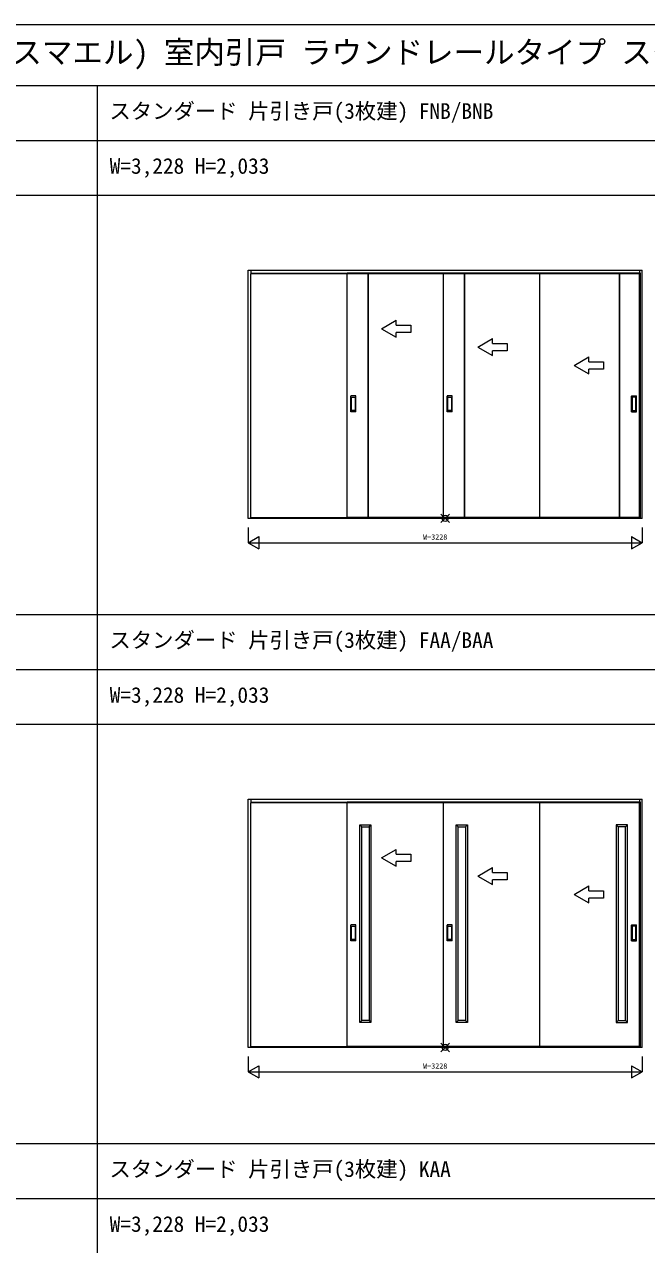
# Model space of a CAD drawing. Units: millimetres, scale not verified. Extents: x -14341 to 14341, y -10000 to 10000.
# Drawn here: x -9240 to -4139, y 1 to 10000 of the extents above; entities that cross this region are included whole.
import ezdxf
from ezdxf.enums import TextEntityAlignment as Align

# ---------------------------------------------------------------- set-up
doc = ezdxf.new("R2010")
doc.units = ezdxf.units.MM
doc.header["$LTSCALE"] = 50
doc.layers.add('0-0_0', color=7, linetype='Continuous')
for name, color, linetype, lineweight in [('0-1_YKK_F1', 7, 'Continuous', 18), ('0-2_YKK_IN', 1, 'Continuous', 18), ('0-3_YKK_A1', 4, 'Continuous', 18), ('0-4_YKK_N1', 2, 'Continuous', 18)]:
    doc.layers.add(name, color=color, linetype=linetype, lineweight=lineweight)
doc.styles.add('ＭＳ ゴシック', font='')
doc.styles.get('ＭＳ ゴシック').set_extended_font_data('MS Gothic')

msp = doc.modelspace()

# ---------------------------------------------------------------- linework, layer by layer
at = {"layer": '0-1_YKK_F1'}
for p, q in [((-14340.51, 10000), (14340.51, 10000)), ((-14340.51, 9500), (14159.49, 9500)), ((-8640.51, -10000), (-8640.51, 9500)), ((-14340.51, 9050), (14159.49, 9050)), ((-14340.51, 8600), (14159.49, 8600)), ((-14340.51, 5165), (14159.49, 5165)), ((-14340.51, 4715), (14159.49, 4715)), ((-14340.51, 4265), (14159.49, 4265)), ((-14340.51, 830), (14159.49, 830)), ((-14340.51, 380), (14159.49, 380))]:
    msp.add_line(p, q, dxfattribs=at)
at = {"layer": '0-2_YKK_IN'}
for p, q in [((-5825.86, 5917.14), (-5755.15, 5987.86)), ((-5825.86, 5987.86), (-5755.15, 5917.14)), ((-5825.86, 1582.14), (-5755.15, 1652.86)), ((-5825.86, 1652.86), (-5755.15, 1582.14))]:
    msp.add_line(p, q, dxfattribs=at)
for centre in [(-5790.51, 5952.5), (-5790.51, 1617.5)]:
    msp.add_circle(centre, 25, dxfattribs=at)
at = {"layer": '0-3_YKK_A1'}
for p, q in [((-7404.51, 7985.5), (-4176.51, 7985.5)), ((-7404.51, 5952.5), (-7404.51, 7985.5)), ((-7384.51, 7985.5), (-7384.51, 7955.5)), ((-7384.51, 7961.5), (-4196.51, 7961.5)), ((-7384.51, 7958.5), (-4196.51, 7958.5)), ((-7384.51, 5956.5), (-7384.51, 7955.5)), ((-6593.01, 7964.5), (-5803.01, 7964.5)), ((-6593.01, 5960.5), (-6593.01, 7964.5)), ((-6425.01, 7964.5), (-6425.01, 5960.5)), ((-6421.01, 7964.5), (-6421.01, 5960.5)), ((-5803.01, 7964.5), (-5013.01, 7964.5)), ((-5803.01, 5960.5), (-5803.01, 7964.5)), ((-5635.01, 7964.5), (-5635.01, 5960.5)), ((-5631.01, 7964.5), (-5631.01, 5960.5)), ((-5013.01, 5960.5), (-5013.01, 7964.5)), ((-4365.01, 7964.5), (-4365.01, 5960.5)), ((-4361.01, 7964.5), (-4361.01, 5960.5)), ((-4196.51, 7985.5), (-4196.51, 7955.5)), ((-4196.51, 5956.5), (-4196.51, 7955.5)), ((-4176.51, 5952.5), (-4176.51, 7985.5)), ((-6313.01, 7506), (-6193.01, 7575.28)), ((-6313.01, 7506), (-6193.01, 7436.72)), ((-6193.01, 7536), (-6193.01, 7575.28)), ((-6193.01, 7436.72), (-6193.01, 7476)), ((-5523.01, 7356), (-5403.01, 7425.28)), ((-5403.01, 7386), (-5403.01, 7425.28)), ((-5523.01, 7356), (-5403.01, 7286.72)), ((-5403.01, 7286.72), (-5403.01, 7326)), ((-4733.01, 7206), (-4613.01, 7275.28)), ((-4733.01, 7206), (-4613.01, 7136.72)), ((-4613.01, 7236), (-4613.01, 7275.28)), ((-4613.01, 7136.72), (-4613.01, 7176)), ((-6564.01, 6826.5), (-6564.01, 6954.5)), ((-6523.01, 6955.5), (-6563.01, 6955.5)), ((-6558.01, 6836.5), (-6558.01, 6944.5)), ((-6557.01, 6945.5), (-6529.01, 6945.5)), ((-6528.01, 6944.5), (-6528.01, 6836.5)), ((-6522.01, 6826.5), (-6522.01, 6954.5)), ((-5774.01, 6826.5), (-5774.01, 6954.5)), ((-5733.01, 6955.5), (-5773.01, 6955.5)), ((-5768.01, 6836.5), (-5768.01, 6944.5)), ((-5767.01, 6945.5), (-5739.01, 6945.5)), ((-5738.01, 6944.5), (-5738.01, 6836.5)), ((-5732.01, 6826.5), (-5732.01, 6954.5)), ((-4264.01, 6826.5), (-4264.01, 6954.5)), ((-4263.01, 6955.5), (-4223.01, 6955.5)), ((-4258.01, 6944.5), (-4258.01, 6836.5)), ((-4229.01, 6945.5), (-4257.01, 6945.5)), ((-4228.01, 6836.5), (-4228.01, 6944.5)), ((-4222.01, 6826.5), (-4222.01, 6954.5)), ((-6523.01, 6825.5), (-6563.01, 6825.5)), ((-6529.01, 6835.5), (-6557.01, 6835.5)), ((-5733.01, 6825.5), (-5773.01, 6825.5)), ((-5739.01, 6835.5), (-5767.01, 6835.5)), ((-4263.01, 6825.5), (-4223.01, 6825.5)), ((-4257.01, 6835.5), (-4229.01, 6835.5)), ((-4176.51, 5952.5), (-7404.51, 5952.5)), ((-7384.51, 5952.5), (-7384.51, 5956.5)), ((-4196.51, 5956.5), (-7384.51, 5956.5)), ((-5803.01, 5960.5), (-6593.01, 5960.5)), ((-5013.01, 5960.5), (-5803.01, 5960.5)), ((-4193.01, 5960.5), (-5013.01, 5960.5)), ((-4196.51, 5952.5), (-4196.51, 5956.5)), ((-7404.51, 3650.5), (-4176.51, 3650.5)), ((-7404.51, 1617.5), (-7404.51, 3650.5)), ((-7384.51, 3650.5), (-7384.51, 3620.5)), ((-7384.51, 3626.5), (-4196.51, 3626.5)), ((-7384.51, 3623.5), (-4196.51, 3623.5)), ((-7384.51, 1621.5), (-7384.51, 3620.5)), ((-6593.01, 3629.5), (-5803.01, 3629.5)), ((-6593.01, 1625.5), (-6593.01, 3629.5)), ((-5803.01, 3629.5), (-5013.01, 3629.5)), ((-5803.01, 1625.5), (-5803.01, 3629.5)), ((-5013.01, 1625.5), (-5013.01, 3629.5)), ((-4196.51, 3650.5), (-4196.51, 3620.5)), ((-4196.51, 1621.5), (-4196.51, 3620.5)), ((-4176.51, 1617.5), (-4176.51, 3650.5)), ((-6490.51, 3441), (-6398.51, 3441)), ((-6474.51, 3425), (-6490.51, 3441)), ((-6474.51, 3425), (-6414.51, 3425)), ((-6414.51, 3425), (-6398.51, 3441)), ((-6414.51, 3425), (-6414.51, 1837)), ((-6398.51, 3441), (-6398.51, 1821)), ((-5700.51, 3441), (-5608.51, 3441)), ((-5684.51, 3425), (-5700.51, 3441)), ((-5684.51, 3425), (-5624.51, 3425)), ((-5624.51, 3425), (-5608.51, 3441)), ((-5624.51, 3425), (-5624.51, 1837)), ((-5608.51, 3441), (-5608.51, 1821)), ((-4387.51, 3441), (-4387.51, 1821)), ((-4295.51, 3441), (-4387.51, 3441)), ((-4371.51, 3425), (-4387.51, 3441)), ((-4371.51, 3425), (-4371.51, 1837)), ((-4311.51, 3425), (-4371.51, 3425)), ((-4311.51, 3425), (-4295.51, 3441)), ((-6313.01, 3171), (-6193.01, 3240.28)), ((-6193.01, 3201), (-6193.01, 3240.28)), ((-6313.01, 3171), (-6193.01, 3101.72)), ((-6193.01, 3101.72), (-6193.01, 3141)), ((-5523.01, 3021), (-5403.01, 3090.28)), ((-5523.01, 3021), (-5403.01, 2951.72)), ((-5403.01, 3051), (-5403.01, 3090.28)), ((-5403.01, 2951.72), (-5403.01, 2991)), ((-4733.01, 2871), (-4613.01, 2940.28)), ((-4613.01, 2901), (-4613.01, 2940.28)), ((-4733.01, 2871), (-4613.01, 2801.72)), ((-4613.01, 2801.72), (-4613.01, 2841)), ((-6564.01, 2491.5), (-6564.01, 2619.5)), ((-6523.01, 2620.5), (-6563.01, 2620.5)), ((-6558.01, 2501.5), (-6558.01, 2609.5)), ((-6557.01, 2610.5), (-6529.01, 2610.5)), ((-6528.01, 2609.5), (-6528.01, 2501.5)), ((-6522.01, 2491.5), (-6522.01, 2619.5)), ((-5774.01, 2491.5), (-5774.01, 2619.5)), ((-5733.01, 2620.5), (-5773.01, 2620.5)), ((-5768.01, 2501.5), (-5768.01, 2609.5)), ((-5767.01, 2610.5), (-5739.01, 2610.5)), ((-5738.01, 2609.5), (-5738.01, 2501.5)), ((-5732.01, 2491.5), (-5732.01, 2619.5)), ((-4264.01, 2491.5), (-4264.01, 2619.5)), ((-4263.01, 2620.5), (-4223.01, 2620.5)), ((-4258.01, 2609.5), (-4258.01, 2501.5)), ((-4229.01, 2610.5), (-4257.01, 2610.5)), ((-4228.01, 2501.5), (-4228.01, 2609.5)), ((-4222.01, 2491.5), (-4222.01, 2619.5)), ((-6529.01, 2500.5), (-6557.01, 2500.5)), ((-5739.01, 2500.5), (-5767.01, 2500.5)), ((-4257.01, 2500.5), (-4229.01, 2500.5)), ((-6523.01, 2490.5), (-6563.01, 2490.5)), ((-5733.01, 2490.5), (-5773.01, 2490.5)), ((-4263.01, 2490.5), (-4223.01, 2490.5)), ((-6474.51, 1837), (-6490.51, 1821)), ((-6414.51, 1837), (-6398.51, 1821)), ((-5684.51, 1837), (-5700.51, 1821)), ((-5624.51, 1837), (-5608.51, 1821)), ((-4371.51, 1837), (-4387.51, 1821)), ((-4311.51, 1837), (-4295.51, 1821)), ((-4176.51, 1617.5), (-7404.51, 1617.5)), ((-7384.51, 1617.5), (-7384.51, 1621.5)), ((-4196.51, 1621.5), (-7384.51, 1621.5)), ((-5803.01, 1625.5), (-6593.01, 1625.5)), ((-5013.01, 1625.5), (-5803.01, 1625.5)), ((-4193.01, 1625.5), (-5013.01, 1625.5)), ((-4196.51, 1617.5), (-4196.51, 1621.5))]:
    msp.add_line(p, q, dxfattribs=at)
for points in [[(-5013.01, 7964.5), (-4193.01, 7964.5), (-4193.01, 5960.5)], [(-6193.01, 7536), (-6073.01, 7536), (-6073.01, 7476), (-6193.01, 7476)], [(-5403.01, 7386), (-5283.01, 7386), (-5283.01, 7326), (-5403.01, 7326)], [(-4613.01, 7236), (-4493.01, 7236), (-4493.01, 7176), (-4613.01, 7176)], [(-5013.01, 3629.5), (-4193.01, 3629.5), (-4193.01, 1625.5)], [(-6398.51, 1821), (-6490.51, 1821), (-6490.51, 3441)], [(-6414.51, 1837), (-6474.51, 1837), (-6474.51, 3425)], [(-5608.51, 1821), (-5700.51, 1821), (-5700.51, 3441)], [(-5624.51, 1837), (-5684.51, 1837), (-5684.51, 3425)], [(-4387.51, 1821), (-4295.51, 1821), (-4295.51, 3441)], [(-4371.51, 1837), (-4311.51, 1837), (-4311.51, 3425)], [(-6193.01, 3201), (-6073.01, 3201), (-6073.01, 3141), (-6193.01, 3141)], [(-5403.01, 3051), (-5283.01, 3051), (-5283.01, 2991), (-5403.01, 2991)], [(-4613.01, 2901), (-4493.01, 2901), (-4493.01, 2841), (-4613.01, 2841)]]:
    msp.add_lwpolyline(points, dxfattribs=at)
for centre, start, end in [((-6563.01, 6954.5), 90, 180), ((-6557.01, 6944.5), 90, 180), ((-6529.01, 6944.5), 0, 90), ((-6523.01, 6954.5), 0, 90), ((-5773.01, 6954.5), 90, 180), ((-5767.01, 6944.5), 90, 180), ((-5739.01, 6944.5), 0, 90), ((-5733.01, 6954.5), 0, 90), ((-4263.01, 6954.5), 90, 180), ((-4257.01, 6944.5), 90, 180), ((-4229.01, 6944.5), 360, 90), ((-4223.01, 6954.5), 0, 90), ((-6563.01, 6826.5), 180, 270), ((-6557.01, 6836.5), 180, 270), ((-6529.01, 6836.5), 270, 0), ((-6523.01, 6826.5), 270, 0), ((-5773.01, 6826.5), 180, 270), ((-5767.01, 6836.5), 180, 270), ((-5739.01, 6836.5), 270, 0), ((-5733.01, 6826.5), 270, 0), ((-4263.01, 6826.5), 180, 270), ((-4257.01, 6836.5), 180, 270), ((-4229.01, 6836.5), 270, 360), ((-4223.01, 6826.5), 270, 0), ((-6563.01, 2619.5), 90, 180), ((-6557.01, 2609.5), 90, 180), ((-6529.01, 2609.5), 0, 90), ((-6523.01, 2619.5), 0, 90), ((-5773.01, 2619.5), 90, 180), ((-5767.01, 2609.5), 90, 180), ((-5739.01, 2609.5), 0, 90), ((-5733.01, 2619.5), 0, 90), ((-4263.01, 2619.5), 90, 180), ((-4257.01, 2609.5), 90, 180), ((-4229.01, 2609.5), 360, 90), ((-4223.01, 2619.5), 0, 90), ((-6557.01, 2501.5), 180, 270), ((-6529.01, 2501.5), 270, 0), ((-5767.01, 2501.5), 180, 270), ((-5739.01, 2501.5), 270, 0), ((-4257.01, 2501.5), 180, 270), ((-4229.01, 2501.5), 270, 360), ((-6563.01, 2491.5), 180, 270), ((-6523.01, 2491.5), 270, 0), ((-5773.01, 2491.5), 180, 270), ((-5733.01, 2491.5), 270, 0), ((-4263.01, 2491.5), 180, 270), ((-4223.01, 2491.5), 270, 0)]:
    msp.add_arc(centre, 1, start, end, dxfattribs=at)
at = {"layer": '0-4_YKK_N1'}
for p, q in [((-7404.51, 5752.5), (-7317.91, 5802.5)), ((-7317.91, 5802.5), (-7317.91, 5702.5)), ((-4263.11, 5802.5), (-4176.51, 5752.5)), ((-4176.51, 5877.5), (-4176.51, 5752.5)), ((-7404.51, 5752.5), (-7317.91, 5702.5)), ((-4176.51, 1542.5), (-4176.51, 1417.5)), ((-7404.51, 1417.5), (-7317.91, 1467.5)), ((-7404.51, 1417.5), (-7317.91, 1367.5)), ((-7317.91, 1467.5), (-7317.91, 1367.5)), ((-4263.11, 1467.5), (-4176.51, 1417.5))]:
    msp.add_line(p, q, dxfattribs=at)
for points in [[(-7404.51, 5877.5), (-7404.51, 5752.5), (-4176.51, 5752.5)], [(-4263.11, 5802.5), (-4263.11, 5702.5), (-4176.51, 5752.5)], [(-7404.51, 1542.5), (-7404.51, 1417.5), (-4176.51, 1417.5)], [(-4263.11, 1467.5), (-4263.11, 1367.5), (-4176.51, 1417.5)]]:
    msp.add_lwpolyline(points, dxfattribs=at)

# ---------------------------------------------------------------- texts
at = {"layer": '0-0_0', "style": 'ＭＳ ゴシック'}
for s, height, p in [('BVKCK07  木質インテリア建材 Smayell(スマエル) 室内引戸 ラウンドレールタイプ スタンダード 片引き戸(3枚建) 呼称幅(W)322 意匠図(1／2)', 183.3, (-13840.51, 9625)), ('スタンダード 片引き戸(3枚建) FNB/BNB', 128.3, (-8542.51, 9187.5)), ('W=3,228 H=2,033', 128.3, (-8540.51, 8737.5)), ('スタンダード 片引き戸(3枚建) FAA/BAA', 128.3, (-8542.51, 4852.5)), ('W=3,228 H=2,033', 128.3, (-8540.51, 4402.5)), ('スタンダード 片引き戸(3枚建) KAA', 128.3, (-8542.51, 517.5)), ('W=3,228 H=2,033', 128.3, (-8540.51, 67.5))]:
    msp.add_text(s, height=height, dxfattribs=at).set_placement(p, align=Align.BOTTOM_LEFT)
at = {"layer": '0-4_YKK_N1', "color": 7, "style": 'ＭＳ ゴシック'}
for p in [(-5970.51, 5764.5), (-5970.51, 1429.5)]:
    msp.add_text('W=3228', height=43.99, dxfattribs=at).set_placement(p, align=Align.BOTTOM_LEFT)

doc.saveas('drawing.dxf')
